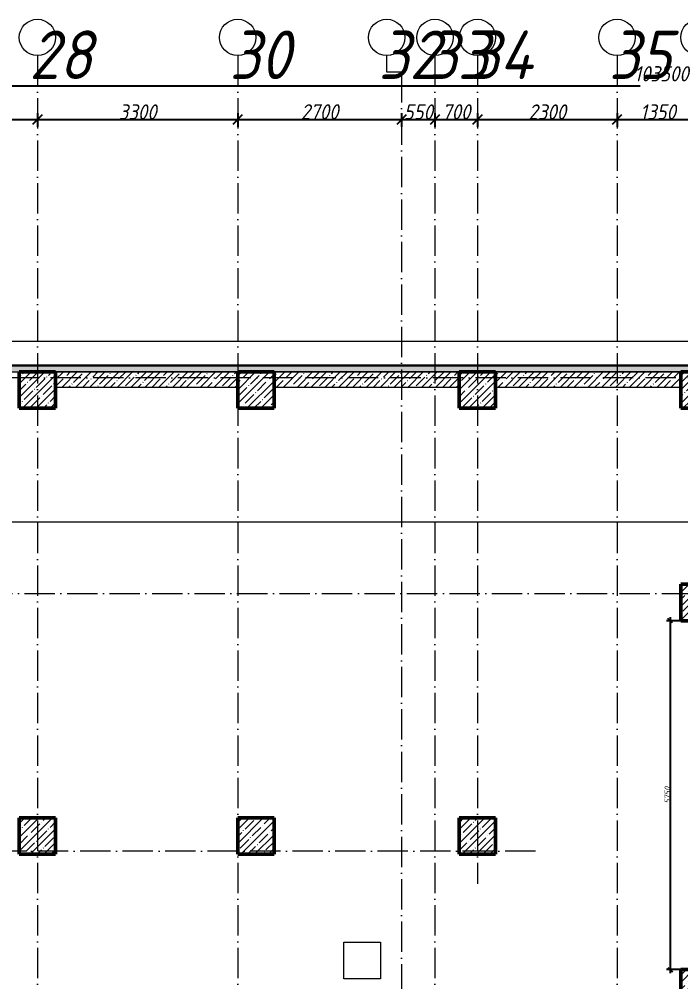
# Model space of a CAD drawing. Header units: millimetres. Extents: x -12989 to 629078, y -109036 to 555275.
# Drawn here: x 552289 to 563189, y 503759 to 519621 of the extents above; entities that cross this region are included whole.
import ezdxf

# ---------------------------------------------------------------- set-up
doc = ezdxf.new("R2010")
doc.units = ezdxf.units.MM
doc.linetypes.add('50_200_ШТРИХ_1Т_ш5_п1_п1_', pattern=[700, 500, -100, 0, -100])
for name, color, linetype, lineweight in [('A-____-____-DIMS', 7, 'Continuous', 9), ('A-FLOR-____-OTLN', 7, 'Continuous', 9), ('A-WALL-____-MCUT', 7, 'Continuous', 13), ('A-WALL-____-MCUT-1', 7, 'Continuous', 9), ('A-WALL-____-MCUT-3', 7, 'Continuous', 9), ('A-WALL-____-PATT-1', 7, 'Continuous', 9), ('A-WALL-FNSH-MCUT-1', 7, 'Continuous', 9), ('S-COLS-____-MCUT', 7, 'Continuous', 50), ('S-COLS-____-OTLN', 7, 'Continuous', 9), ('S-GRID-____-IDEN', 7, 'Continuous', 9), ('S-GRID-____-OTLN', 7, 'Continuous', 9), ('S-GRID-____-OTLN-1', 7, '50_200_ШТРИХ_1Т_ш5_п1_п1_', 9)]:
    doc.layers.add(name, color=color, linetype=linetype, lineweight=lineweight)
doc.layers.add('G-____-____-SYMB-1', color=9, linetype='Continuous', lineweight=9, true_color=0x808080)
doc.styles.add('ISOCPEUR_I', font='isocpeui.ttf', dxfattribs={"width": 0.9, "height": 2.5})
doc.styles.add('ISOCPEUR_I_7', font='isocpeui.ttf', dxfattribs={"width": 0.9, "height": 90})
doc.styles.add('ISOCPEUR_I_9', font='isocpeui.ttf', dxfattribs={"width": 0.9, "height": 250})
doc.dimstyles.new('ISO-1_8_0_9К_СРЕДНИЙ_Кладочные', dxfattribs={"dimscale": 304.8, "dimtxt": 89.638306, "dimasz": 0.246063, "dimexe": 0.19685, "dimexo": 0, "dimgap": 0, "dimtad": 1, "dimdec": 3, "dimrnd": 0.001, "dimdsep": 46, "dimtxsty": 'ISOCPEUR_I_7', "dimblk1": 'OBLIQUE', "dimblk2": 'OBLIQUE', "dimsah": 1, "dimcen": 0.09, "dimdle": 0.19685, "dimazin": 0, "dimtfac": 1, "dimtdec": 4, "dimtix": 1, "dimtmove": 2, "dimatfit": 3, "dimfxl": 1, "dimtvp": 1, "dimtolj": 1, "dimtzin": 0, "dimarcsym": 2})
doc.dimstyles.new('ISO-2_5_0_9К_БОЛЬШОЙ_ОСИ', dxfattribs={"dimscale": 304.8, "dimtxt": 248.995294, "dimasz": 0.492126, "dimexe": 0.393701, "dimexo": 0, "dimgap": 0, "dimtad": 1, "dimdec": 0, "dimzin": 0, "dimdsep": 46, "dimtxsty": 'ISOCPEUR_I_9', "dimblk1": 'OBLIQUE', "dimblk2": 'OBLIQUE', "dimsah": 1, "dimcen": 0.09, "dimdle": 0.393701, "dimazin": 0, "dimtfac": 1, "dimtdec": 4, "dimtix": 1, "dimtmove": 0, "dimatfit": 3, "dimfxl": 1, "dimtvp": 1, "dimtolj": 1, "dimtzin": 0, "dimarcsym": 2})
doc.dimstyles.new('ISO-2_5_0_9К_БОЛЬШОЙ_ОСИ_2', dxfattribs={"dimscale": 304.8, "dimtxt": 248.995294, "dimasz": 0.492126, "dimexe": 0.393701, "dimexo": 0, "dimgap": 0, "dimtad": 1, "dimdec": 0, "dimzin": 0, "dimdsep": 46, "dimtxsty": 'ISOCPEUR_I_9', "dimblk1": 'OBLIQUE', "dimblk2": 'OBLIQUE', "dimsah": 1, "dimcen": 0.09, "dimdle": 0.393701, "dimazin": 0, "dimtfac": 1, "dimtdec": 4, "dimtix": 1, "dimtmove": 2, "dimatfit": 3, "dimfxl": 1, "dimtvp": 1, "dimtolj": 1, "dimtzin": 0, "dimarcsym": 2})
pattern_1 = [(45, (513638.8, 428127.92), (-114.04925, 114.04925), []), (45, (513752.85, 428127.92), (-114.04925, 114.04925), [201.612, -40.322, 3.353, -36.97])]

# ---------------------------------------------------------------- blocks, each defined once
blk = doc.blocks.new('BSC_Колонна _Прямоугольная - 600х600-V71-АР1_Кладочный план подвала в осях 1-64_Ю-ЯЯ')
at = {"layer": 'S-COLS-____-OTLN'}
h = blk.add_hatch(dxfattribs=at)
h.set_pattern_fill('FP_86', color=256, style=0, pattern_type=2)
h.set_pattern_definition([(45, (-38950, -85381.04), (-114.04925, 114.04925), []), (45, (-38835.95, -85381.04), (-114.04925, 114.04925), [201.613, -40.323, 3.353, -36.97])])
h.paths.add_polyline_path([(-300, -300), (300, -300), (300, 300), (-300, 300)], flags=0)
at = {"layer": 'S-COLS-____-MCUT'}
for p, q in [((300, 300), (-300, 300)), ((-300, 300), (-300, -300)), ((300, -300), (300, 300)), ((-300, -300), (300, -300))]:
    blk.add_line(p, q, dxfattribs=at)
blk = doc.blocks.new('BSC_Колонна _Прямоугольная - 600х600-V72-АР1_Кладочный план подвала в осях 1-64_Ю-ЯЯ')
at = {"layer": 'S-COLS-____-OTLN'}
h = blk.add_hatch(dxfattribs=at)
h.set_pattern_fill('FP_87', color=256, style=0, pattern_type=2)
h.set_pattern_definition([(45, (-42550, -85381.04), (-114.04925, 114.04925), []), (45, (-42435.95, -85381.04), (-114.04925, 114.04925), [201.613, -40.323, 3.353, -36.97])])
h.paths.add_polyline_path([(-300, -300), (300, -300), (300, 300), (-300, 300)], flags=0)
at = {"layer": 'S-COLS-____-MCUT'}
for p, q in [((300, 300), (-300, 300)), ((-300, 300), (-300, -300)), ((300, -300), (300, 300)), ((-300, -300), (300, -300))]:
    blk.add_line(p, q, dxfattribs=at)
blk = doc.blocks.new('BSC_Колонна _Прямоугольная - 600х600-V73-АР1_Кладочный план подвала в осях 1-64_Ю-ЯЯ')
at = {"layer": 'S-COLS-____-OTLN'}
h = blk.add_hatch(dxfattribs=at)
h.set_pattern_fill('FP_88', color=256, style=0, pattern_type=2)
h.set_pattern_definition([(45, (-46200, -85381.04), (-114.04925, 114.04925), []), (45, (-46085.95, -85381.04), (-114.04925, 114.04925), [201.613, -40.323, 3.353, -36.97])])
h.paths.add_polyline_path([(-300, -300), (300, -300), (300, 300), (-300, 300)], flags=0)
at = {"layer": 'S-COLS-____-MCUT'}
for p, q in [((300, 300), (-300, 300)), ((-300, 300), (-300, -300)), ((300, -300), (300, 300)), ((-300, -300), (300, -300))]:
    blk.add_line(p, q, dxfattribs=at)
blk = doc.blocks.new('BSC_Колонна _Прямоугольная - 600х600-V74-АР1_Кладочный план подвала в осях 1-64_Ю-ЯЯ')
at = {"layer": 'S-COLS-____-OTLN'}
h = blk.add_hatch(dxfattribs=at)
h.set_pattern_fill('FP_89', color=256, style=0, pattern_type=2)
h.set_pattern_definition([(45, (-46200, -78031.04), (-114.04925, 114.04925), []), (45, (-46085.95, -78031.04), (-114.04925, 114.04925), [201.613, -40.323, 3.353, -36.97])])
h.paths.add_polyline_path([(-300, -300), (300, -300), (300, 300), (-300, 300)], flags=0)
at = {"layer": 'S-COLS-____-MCUT'}
for p, q in [((300, 300), (-300, 300)), ((-300, 300), (-300, -300)), ((300, -300), (300, 300)), ((-300, -300), (300, -300))]:
    blk.add_line(p, q, dxfattribs=at)
blk = doc.blocks.new('BSC_Колонна _Прямоугольная - 600х600-V75-АР1_Кладочный план подвала в осях 1-64_Ю-ЯЯ')
at = {"layer": 'S-COLS-____-OTLN'}
h = blk.add_hatch(dxfattribs=at)
h.set_pattern_fill('FP_90', color=256, style=0, pattern_type=2)
h.set_pattern_definition([(45, (-38950, -78031.04), (-114.04925, 114.04925), []), (45, (-38835.95, -78031.04), (-114.04925, 114.04925), [201.613, -40.323, 3.353, -36.97])])
h.paths.add_polyline_path([(-300, -300), (300, -300), (300, 300), (-300, 300)], flags=0)
at = {"layer": 'S-COLS-____-MCUT'}
for p, q in [((300, 300), (-300, 300)), ((-300, 300), (-300, -300)), ((300, -300), (300, 300)), ((-300, -300), (300, -300))]:
    blk.add_line(p, q, dxfattribs=at)
blk = doc.blocks.new('BSC_Колонна _Прямоугольная - 600х600-V76-АР1_Кладочный план подвала в осях 1-64_Ю-ЯЯ')
at = {"layer": 'S-COLS-____-OTLN'}
h = blk.add_hatch(dxfattribs=at)
h.set_pattern_fill('FP_91', color=256, style=0, pattern_type=2)
h.set_pattern_definition([(45, (-42550, -78031.04), (-114.04925, 114.04925), []), (45, (-42435.95, -78031.04), (-114.04925, 114.04925), [201.613, -40.323, 3.353, -36.97])])
h.paths.add_polyline_path([(-300, -300), (300, -300), (300, 300), (-300, 300)], flags=0)
at = {"layer": 'S-COLS-____-MCUT'}
for p, q in [((300, 300), (-300, 300)), ((-300, 300), (-300, -300)), ((300, -300), (300, 300)), ((-300, -300), (300, -300))]:
    blk.add_line(p, q, dxfattribs=at)
blk = doc.blocks.new('BSC_Колонна _Прямоугольная - 600х600-V80-АР1_Кладочный план подвала в осях 1-64_Ю-ЯЯ')
at = {"layer": 'S-COLS-____-OTLN'}
h = blk.add_hatch(dxfattribs=at)
h.set_pattern_fill('FP_95', color=256, style=0, pattern_type=2)
h.set_pattern_definition([(45, (-49850, -85381.04), (-114.04925, 114.04925), []), (45, (-49735.95, -85381.04), (-114.04925, 114.04925), [201.613, -40.323, 3.353, -36.97])])
h.paths.add_polyline_path([(-300, -300), (300, -300), (300, 300), (-300, 300)], flags=0)
at = {"layer": 'S-COLS-____-MCUT'}
for p, q in [((300, 300), (-300, 300)), ((-300, 300), (-300, -300)), ((300, -300), (300, 300)), ((-300, -300), (300, -300))]:
    blk.add_line(p, q, dxfattribs=at)
blk = doc.blocks.new('BSC_Колонна _Прямоугольная - 600х600-V92-АР1_Кладочный план подвала в осях 1-64_Ю-ЯЯ')
at = {"layer": 'S-COLS-____-OTLN'}
h = blk.add_hatch(dxfattribs=at)
h.set_pattern_fill('FP_108', color=256, style=0, pattern_type=2)
h.set_pattern_definition([(45, (-49850, -81881.04), (-114.04925, 114.04925), []), (45, (-49735.95, -81881.04), (-114.04925, 114.04925), [201.613, -40.323, 3.353, -36.97])])
h.paths.add_polyline_path([(-300, -300), (300, -300), (300, 300), (-300, 300)], flags=0)
at = {"layer": 'S-COLS-____-MCUT'}
for p, q in [((300, 300), (-300, 300)), ((-300, 300), (-300, -300)), ((300, -300), (300, 300)), ((-300, -300), (300, -300))]:
    blk.add_line(p, q, dxfattribs=at)
blk = doc.blocks.new('BSC_Колонна _Прямоугольная - 600х600-V93-АР1_Кладочный план подвала в осях 1-64_Ю-ЯЯ')
at = {"layer": 'S-COLS-____-OTLN'}
h = blk.add_hatch(dxfattribs=at)
h.set_pattern_fill('FP_109', color=256, style=0, pattern_type=2)
h.set_pattern_definition([(45, (-49850, -75531.04), (-114.04925, 114.04925), []), (45, (-49735.95, -75531.04), (-114.04925, 114.04925), [201.613, -40.323, 3.353, -36.97])])
h.paths.add_polyline_path([(-300, -300), (300, -300), (300, 300), (-300, 300)], flags=0)
at = {"layer": 'S-COLS-____-MCUT'}
for p, q in [((300, 300), (-300, 300)), ((-300, 300), (-300, -300)), ((300, -300), (300, 300)), ((-300, -300), (300, -300))]:
    blk.add_line(p, q, dxfattribs=at)
blk = doc.blocks.new('Ось сетки - Круг_Ø6_00__ISO-2_5_0_9K_-25732049-АР1_Кладочный план подвала в осях 1-64_Ю-ЯЯ')
at = {"layer": 'S-GRID-____-IDEN'}
blk.add_circle((0, 0), 3, dxfattribs=at)
blk = doc.blocks.new('_Oblique')
at = {"color": 0, "linetype": 'ByBlock', "lineweight": -2}
blk.add_line((-0.5, -0.5), (0.5, 0.5), dxfattribs=at)
blk = doc.blocks.new('*D6563')
at = {"layer": 'A-____-____-DIMS', "color": 0, "lineweight": -2, "transparency": 16777216}
for p, q in [((549589, 518074), (549589, 517848)), ((552589, 518074), (552589, 517848)), ((549469, 517968), (552709, 517968))]:
    blk.add_line(p, q, dxfattribs=at)
at = {"layer": 'Defpoints', "color": 0, "transparency": 16777216}
for p in [(549589, 518074), (552589, 518074), (552589, 517968)]:
    blk.add_point(p, dxfattribs=at)
at = {"layer": 'A-____-____-DIMS', "color": 0, "lineweight": -2, "transparency": 16777216, "xscale": 150, "yscale": 150, "zscale": 150, "rotation": 180}
blk.add_blockref('_Oblique', (549589, 517968), dxfattribs=at)
at = {"layer": 'A-____-____-DIMS', "color": 0, "lineweight": -2, "transparency": 16777216, "xscale": 150, "yscale": 150, "zscale": 150}
blk.add_blockref('_Oblique', (552589, 517968), dxfattribs=at)
at = {"layer": 'A-____-____-DIMS', "color": 0, "transparency": 16777216, "insert": (551089, 518093), "char_height": 250, "width": 758.48, "attachment_point": 5, "style": 'ISOCPEUR_I_9'}
blk.add_mtext('\\A1;3000', dxfattribs=at)
blk = doc.blocks.new('*D6564')
at = {"layer": 'A-____-____-DIMS', "color": 0, "lineweight": -2, "transparency": 16777216}
for p, q in [((552589, 518074), (552589, 517848)), ((555889, 518074), (555889, 517848)), ((552469, 517968), (556009, 517968))]:
    blk.add_line(p, q, dxfattribs=at)
at = {"layer": 'Defpoints', "color": 0, "transparency": 16777216}
for p in [(552589, 518074), (555889, 518074), (555889, 517968)]:
    blk.add_point(p, dxfattribs=at)
at = {"layer": 'A-____-____-DIMS', "color": 0, "lineweight": -2, "transparency": 16777216, "xscale": 150, "yscale": 150, "zscale": 150, "rotation": 180}
blk.add_blockref('_Oblique', (552589, 517968), dxfattribs=at)
at = {"layer": 'A-____-____-DIMS', "color": 0, "lineweight": -2, "transparency": 16777216, "xscale": 150, "yscale": 150, "zscale": 150}
blk.add_blockref('_Oblique', (555889, 517968), dxfattribs=at)
at = {"layer": 'A-____-____-DIMS', "color": 0, "transparency": 16777216, "insert": (554239, 518093), "char_height": 250, "width": 758.48, "attachment_point": 5, "style": 'ISOCPEUR_I_9'}
blk.add_mtext('\\A1;3300', dxfattribs=at)
blk = doc.blocks.new('*D6565')
at = {"layer": 'A-____-____-DIMS', "color": 0, "lineweight": -2, "transparency": 16777216}
for p, q in [((555889, 518074), (555889, 517848)), ((558589, 518074), (558589, 517848)), ((555769, 517968), (558709, 517968))]:
    blk.add_line(p, q, dxfattribs=at)
at = {"layer": 'Defpoints', "color": 0, "transparency": 16777216}
for p in [(555889, 518074), (558589, 518074), (558589, 517968)]:
    blk.add_point(p, dxfattribs=at)
at = {"layer": 'A-____-____-DIMS', "color": 0, "lineweight": -2, "transparency": 16777216, "xscale": 150, "yscale": 150, "zscale": 150, "rotation": 180}
blk.add_blockref('_Oblique', (555889, 517968), dxfattribs=at)
at = {"layer": 'A-____-____-DIMS', "color": 0, "lineweight": -2, "transparency": 16777216, "xscale": 150, "yscale": 150, "zscale": 150}
blk.add_blockref('_Oblique', (558589, 517968), dxfattribs=at)
at = {"layer": 'A-____-____-DIMS', "color": 0, "transparency": 16777216, "insert": (557239, 518095), "char_height": 250, "width": 758.48, "attachment_point": 5, "style": 'ISOCPEUR_I_9'}
blk.add_mtext('\\A1;2700', dxfattribs=at)
blk = doc.blocks.new('*D6566')
at = {"layer": 'A-____-____-DIMS', "color": 0, "lineweight": -2, "transparency": 16777216}
for p, q in [((558589, 518074), (558589, 517848)), ((559139, 518074), (559139, 517848)), ((558469, 517968), (559259, 517968))]:
    blk.add_line(p, q, dxfattribs=at)
at = {"layer": 'Defpoints', "color": 0, "transparency": 16777216}
for p in [(558589, 518074), (559139, 518074), (559139, 517968)]:
    blk.add_point(p, dxfattribs=at)
at = {"layer": 'A-____-____-DIMS', "color": 0, "lineweight": -2, "transparency": 16777216, "xscale": 150, "yscale": 150, "zscale": 150, "rotation": 180}
blk.add_blockref('_Oblique', (558589, 517968), dxfattribs=at)
at = {"layer": 'A-____-____-DIMS', "color": 0, "lineweight": -2, "transparency": 16777216, "xscale": 150, "yscale": 150, "zscale": 150}
blk.add_blockref('_Oblique', (559139, 517968), dxfattribs=at)
at = {"layer": 'A-____-____-DIMS', "color": 0, "transparency": 16777216, "insert": (558864, 518093), "char_height": 250, "width": 568.86, "attachment_point": 5, "style": 'ISOCPEUR_I_9'}
blk.add_mtext('\\A1;550', dxfattribs=at)
blk = doc.blocks.new('*D6567')
at = {"layer": 'A-____-____-DIMS', "color": 0, "lineweight": -2, "transparency": 16777216}
for p, q in [((559139, 518074), (559139, 517848)), ((559839, 518074), (559839, 517848)), ((559019, 517968), (559959, 517968))]:
    blk.add_line(p, q, dxfattribs=at)
at = {"layer": 'Defpoints', "color": 0, "transparency": 16777216}
for p in [(559139, 518074), (559839, 518074), (559839, 517968)]:
    blk.add_point(p, dxfattribs=at)
at = {"layer": 'A-____-____-DIMS', "color": 0, "lineweight": -2, "transparency": 16777216, "xscale": 150, "yscale": 150, "zscale": 150, "rotation": 180}
blk.add_blockref('_Oblique', (559139, 517968), dxfattribs=at)
at = {"layer": 'A-____-____-DIMS', "color": 0, "lineweight": -2, "transparency": 16777216, "xscale": 150, "yscale": 150, "zscale": 150}
blk.add_blockref('_Oblique', (559839, 517968), dxfattribs=at)
at = {"layer": 'A-____-____-DIMS', "color": 0, "transparency": 16777216, "insert": (559489, 518095), "char_height": 250, "width": 568.86, "attachment_point": 5, "style": 'ISOCPEUR_I_9'}
blk.add_mtext('\\A1;700', dxfattribs=at)
blk = doc.blocks.new('*D6568')
at = {"layer": 'A-____-____-DIMS', "color": 0, "lineweight": -2, "transparency": 16777216}
for p, q in [((559839, 518074), (559839, 517848)), ((562139, 518074), (562139, 517848)), ((559719, 517968), (562259, 517968))]:
    blk.add_line(p, q, dxfattribs=at)
at = {"layer": 'Defpoints', "color": 0, "transparency": 16777216}
for p in [(559839, 518074), (562139, 518074), (562139, 517968)]:
    blk.add_point(p, dxfattribs=at)
at = {"layer": 'A-____-____-DIMS', "color": 0, "lineweight": -2, "transparency": 16777216, "xscale": 150, "yscale": 150, "zscale": 150, "rotation": 180}
blk.add_blockref('_Oblique', (559839, 517968), dxfattribs=at)
at = {"layer": 'A-____-____-DIMS', "color": 0, "lineweight": -2, "transparency": 16777216, "xscale": 150, "yscale": 150, "zscale": 150}
blk.add_blockref('_Oblique', (562139, 517968), dxfattribs=at)
at = {"layer": 'A-____-____-DIMS', "color": 0, "transparency": 16777216, "insert": (560989, 518093), "char_height": 250, "width": 758.48, "attachment_point": 5, "style": 'ISOCPEUR_I_9'}
blk.add_mtext('\\A1;2300', dxfattribs=at)
blk = doc.blocks.new('*D6569')
at = {"layer": 'A-____-____-DIMS', "color": 0, "lineweight": -2, "transparency": 16777216}
for p, q in [((562139, 518074), (562139, 517848)), ((563489, 518074), (563489, 517848)), ((562019, 517968), (563609, 517968))]:
    blk.add_line(p, q, dxfattribs=at)
at = {"layer": 'Defpoints', "color": 0, "transparency": 16777216}
for p in [(562139, 518074), (563489, 518074), (563489, 517968)]:
    blk.add_point(p, dxfattribs=at)
at = {"layer": 'A-____-____-DIMS', "color": 0, "lineweight": -2, "transparency": 16777216, "xscale": 150, "yscale": 150, "zscale": 150, "rotation": 180}
blk.add_blockref('_Oblique', (562139, 517968), dxfattribs=at)
at = {"layer": 'A-____-____-DIMS', "color": 0, "lineweight": -2, "transparency": 16777216, "xscale": 150, "yscale": 150, "zscale": 150}
blk.add_blockref('_Oblique', (563489, 517968), dxfattribs=at)
at = {"layer": 'A-____-____-DIMS', "color": 0, "transparency": 16777216, "insert": (562814, 518093), "char_height": 250, "width": 701.02, "attachment_point": 5, "style": 'ISOCPEUR_I_9'}
blk.add_mtext('\\A1;1350', dxfattribs=at)
blk = doc.blocks.new('*D6587')
at = {"layer": 'A-____-____-DIMS', "color": 0, "lineweight": -2, "transparency": 16777216}
for p, q in [((511289, 518627), (511289, 518401)), ((614789, 518627), (614789, 518401)), ((511169, 518521), (562522, 518521)), ((614909, 518521), (563401, 518521))]:
    blk.add_line(p, q, dxfattribs=at)
at = {"layer": 'Defpoints', "color": 0, "transparency": 16777216}
for p in [(511289, 518627), (614789, 518627), (614789, 518521)]:
    blk.add_point(p, dxfattribs=at)
at = {"layer": 'A-____-____-DIMS', "color": 0, "lineweight": -2, "transparency": 16777216, "xscale": 150, "yscale": 150, "zscale": 150, "rotation": 180}
blk.add_blockref('_Oblique', (511289, 518521), dxfattribs=at)
at = {"layer": 'A-____-____-DIMS', "color": 0, "lineweight": -2, "transparency": 16777216, "xscale": 150, "yscale": 150, "zscale": 150}
blk.add_blockref('_Oblique', (614789, 518521), dxfattribs=at)
at = {"layer": 'A-____-____-DIMS', "color": 0, "transparency": 16777216, "insert": (562422, 518847), "char_height": 250, "width": 1080.26, "attachment_point": 1, "line_spacing_factor": 1.149209, "style": 'ISOCPEUR_I_9'}
blk.add_mtext('\\A1;103500', dxfattribs=at)
blk = doc.blocks.new('*D6512')
at = {"layer": 'A-____-____-DIMS', "color": 0, "lineweight": -2, "transparency": 16777216}
for p, q in [((563539, 509709), (562953, 509709)), ((563013, 509769), (563013, 503899)), ((563539, 503959), (562953, 503959))]:
    blk.add_line(p, q, dxfattribs=at)
at = {"layer": 'Defpoints', "color": 0, "transparency": 16777216}
for p in [(563539, 509709), (563013, 503959), (563539, 503959)]:
    blk.add_point(p, dxfattribs=at)
at = {"layer": 'A-____-____-DIMS', "color": 0, "lineweight": -2, "transparency": 16777216, "xscale": 75, "yscale": 75, "zscale": 75}
for p, rotation in [((563013, 509709), 90), ((563013, 503959), 270)]:
    blk.add_blockref('_Oblique', p, dxfattribs=dict(at, rotation=rotation))
at = {"layer": 'A-____-____-DIMS', "color": 0, "transparency": 16777216, "insert": (562967, 506834), "char_height": 90, "width": 546.1, "attachment_point": 5, "rotation": 90, "style": 'ISOCPEUR_I_7'}
blk.add_mtext('\\A1;5750', dxfattribs=at)

msp = doc.modelspace()

# ---------------------------------------------------------------- hatches: boundary and pattern name
at = {"layer": 'A-WALL-____-PATT-1'}
h = msp.add_hatch(dxfattribs=at)
h.set_pattern_fill('FP_54', color=256, style=0, pattern_type=2)
h.set_pattern_definition([(0, (513638.804, 428127.92), (120.967, 69.841), [80.645, -161.29]), (120, (513638.804, 428127.92), (-120.96808, 69.84086), [80.645, -161.29]), (60, (513638.804, 428127.92), (-8e-05, 139.68186), [0, -161.29, 80.645, 0])])
h.paths.add_polyline_path([(614890.8036, 513810.9591), (614890.8036, 513910.9591), (539688.8036, 513910.9591), (539688.8036, 513810.9591), (614888.8036, 513810.9591)], flags=0)
h.paths.add_polyline_path([(538088.8036, 513810.9591), (538088.8036, 513910.9591), (511186.8036, 513910.9591), (511186.8036, 513810.9591), (534834.3188, 513810.9591)], flags=0)
h = msp.add_hatch(dxfattribs=at)
h.set_pattern_fill('FP_1', color=256, style=0, pattern_type=2)
h.set_pattern_definition(pattern_1)
h.paths.add_polyline_path([(552888.8036, 513558.9591), (555888.8036, 513558.9591), (555888.8036, 513808.9591), (552888.8036, 513808.9591)], flags=0)
h = msp.add_hatch(dxfattribs=at)
h.set_pattern_fill('FP_1', color=256, style=0, pattern_type=2)
h.set_pattern_definition(pattern_1)
h.paths.add_polyline_path([(559538.8036, 513558.9591), (559538.8036, 513808.9591), (556488.8036, 513808.9591), (556488.8036, 513558.9591)], flags=0)
h = msp.add_hatch(dxfattribs=at)
h.set_pattern_fill('FP_1', color=256, style=0, pattern_type=2)
h.set_pattern_definition(pattern_1)
h.paths.add_polyline_path([(563188.8036, 513558.9591), (563188.8036, 513808.9591), (560138.8036, 513808.9591), (560138.8036, 513558.9591), (563113.7883, 513558.9591)], flags=0)

# ---------------------------------------------------------------- linework, layer by layer
at = {"layer": 'A-FLOR-____-OTLN'}
for p, q in [((563788.8036, 514308.9591), (510688.8036, 514308.9591)), ((557638.8036, 503808.9591), (557638.8036, 504408.9591)), ((557638.8036, 504408.9591), (558238.8036, 504408.9591)), ((558238.8036, 504408.9591), (558238.8036, 503808.9591)), ((558238.8036, 503808.9591), (557638.8036, 503808.9591))]:
    msp.add_line(p, q, dxfattribs=at)
at = {"layer": 'A-WALL-____-MCUT'}
for p, q in [((614998.8036, 513918.9591), (539688.8036, 513918.9591)), ((539688.8036, 513910.9591), (614990.8036, 513910.9591))]:
    msp.add_line(p, q, dxfattribs=at)
at = {"layer": 'A-WALL-____-MCUT-1'}
for p, q in [((552888.8036, 513808.9591), (555888.8036, 513808.9591)), ((555888.8036, 513808.9591), (552888.8036, 513808.9591)), ((559538.8036, 513808.9591), (556488.8036, 513808.9591)), ((563188.8036, 513808.9591), (560138.8036, 513808.9591)), ((552888.8036, 513558.9591), (555888.8036, 513558.9591)), ((556488.8036, 513558.9591), (559538.8036, 513558.9591)), ((560138.8036, 513558.9591), (563188.8036, 513558.9591))]:
    msp.add_line(p, q, dxfattribs=at)
at = {"layer": 'A-WALL-____-MCUT-3'}
msp.add_line((539688.8036, 513810.9591), (614890.8036, 513810.9591), dxfattribs=at)
at = {"layer": 'A-WALL-FNSH-MCUT-1'}
for p, q in [((556488.8036, 513808.9591), (559538.8036, 513808.9591)), ((560138.8036, 513808.9591), (563188.8036, 513808.9591))]:
    msp.add_line(p, q, dxfattribs=at)
at = {"layer": 'G-____-____-SYMB-1'}
msp.add_line((508776.7007, 511336.9697), (617769.1542, 511336.9697), dxfattribs=at)
at = {"layer": 'S-GRID-____-OTLN'}
for p, q in [((558344.0693, 518751.3339), (558344.0693, 519020.7686)), ((558588.8036, 518751.3339), (558344.0693, 518751.3339))]:
    msp.add_line(p, q, dxfattribs=at)
at = {"layer": 'S-GRID-____-OTLN-1'}
for p, q in [((552588.8036, 519020.7686), (552588.8036, 481019.505)), ((555888.8036, 519020.7686), (555888.8036, 494803.4009)), ((559138.8036, 519020.7686), (559138.8036, 481019.505)), ((559838.8036, 519020.7686), (559838.8036, 505375.2474)), ((562138.8036, 519020.7686), (562138.8036, 481019.505)), ((558588.8036, 518751.3339), (558588.8036, 481157.6961)), ((617713.2102, 513708.9591), (508970.0334, 513708.9591)), ((508970.0334, 510158.9591), (617713.2102, 510158.9591)), ((560793.4013, 505908.9591), (508970.0334, 505908.9591))]:
    msp.add_line(p, q, dxfattribs=at)

# ---------------------------------------------------------------- block references
at = {"layer": 'S-COLS-____-OTLN'}
for name, p in [('BSC_Колонна _Прямоугольная - 600х600-V71-АР1_Кладочный план подвала в осях 1-64_Ю-ЯЯ', (552588.8036, 513508.9591)), ('BSC_Колонна _Прямоугольная - 600х600-V72-АР1_Кладочный план подвала в осях 1-64_Ю-ЯЯ', (556188.8036, 513508.9591)), ('BSC_Колонна _Прямоугольная - 600х600-V73-АР1_Кладочный план подвала в осях 1-64_Ю-ЯЯ', (559838.8036, 513508.9591)), ('BSC_Колонна _Прямоугольная - 600х600-V80-АР1_Кладочный план подвала в осях 1-64_Ю-ЯЯ', (563488.8036, 513508.9591)), ('BSC_Колонна _Прямоугольная - 600х600-V92-АР1_Кладочный план подвала в осях 1-64_Ю-ЯЯ', (563488.8036, 510008.9591)), ('BSC_Колонна _Прямоугольная - 600х600-V75-АР1_Кладочный план подвала в осях 1-64_Ю-ЯЯ', (552588.8036, 506158.9591)), ('BSC_Колонна _Прямоугольная - 600х600-V76-АР1_Кладочный план подвала в осях 1-64_Ю-ЯЯ', (556188.8036, 506158.9591)), ('BSC_Колонна _Прямоугольная - 600х600-V74-АР1_Кладочный план подвала в осях 1-64_Ю-ЯЯ', (559838.8036, 506158.9591)), ('BSC_Колонна _Прямоугольная - 600х600-V93-АР1_Кладочный план подвала в осях 1-64_Ю-ЯЯ', (563488.8036, 503658.9591))]:
    msp.add_blockref(name, p, dxfattribs=at)
at = {"layer": 'S-GRID-____-IDEN', "xscale": 99.99999999999993, "yscale": 99.99999999999993, "zscale": 99.99999999999993, "rotation": 180}
for p in [(552588.8036, 519320.7686), (555888.8036, 519320.7686), (558344.0693, 519320.7686), (559138.8036, 519320.7686), (559838.8036, 519320.7686), (562138.8036, 519320.7686), (563488.8036, 519320.7686)]:
    msp.add_blockref('Ось сетки - Круг_Ø6_00__ISO-2_5_0_9K_-25732049-АР1_Кладочный план подвала в осях 1-64_Ю-ЯЯ', p, dxfattribs=at)

# ---------------------------------------------------------------- texts
at = {"layer": 'S-GRID-____-IDEN', "char_height": 800, "attachment_point": 1, "style": 'ISOCPEUR_I'}
for s, insert, width in [('28', (552454.4319, 519434.7022), 404.0505), ('30', (555754.4319, 519434.7022), 404.0505), ('32', (558209.6976, 519434.7022), 404.0505), ('33', (559004.4319, 519434.7022), 404.0505), ('34', (559695.4319, 519434.7022), 425.696062), ('35', (562004.4319, 519434.7022), 404.0505)]:
    msp.add_mtext(s, dxfattribs=dict(at, insert=insert, width=width))

# ---------------------------------------------------------------- dimensions: what is measured, and where the dimension line sits
at = {"layer": 'A-____-____-DIMS'}
dim = msp.add_linear_dim(base=(614788.8036, 518520.5857), p1=(511288.8036, 518626.6518), p2=(614788.8036, 518626.6518), dimstyle='ISO-2_5_0_9К_БОЛЬШОЙ_ОСИ_2', override={"dimtxt": 400, "dimpost": '<>', "dimfxl": 103500}, dxfattribs=at)
dim.commit()
dim.dimension.update_dxf_attribs({"geometry": '*D6587', "text_midpoint": (562961.6538, 518680.533), "dimtype": 160})
for base, p1, p2, override, picture, middle in [((552588.8036, 517968.3665), (549588.8036, 518074.4325), (552588.8036, 518074.4325), {"dimtxt": 400, "dimpost": '<>', "dimfxl": 3000}, '*D6563', (551088.8036, 518093.3665)), ((555888.8036, 517968.3665), (552588.8036, 518074.4325), (555888.8036, 518074.4325), {"dimtxt": 400, "dimpost": '<>', "dimfxl": 3300}, '*D6564', (554238.8036, 518093.3665)), ((558588.8036, 517968.3665), (555888.8036, 518074.4325), (558588.8036, 518074.4325), {"dimtxt": 400, "dimpost": '<>', "dimfxl": 2700}, '*D6565', (557238.8036, 518094.9763)), ((559138.8036, 517968.3665), (558588.8036, 518074.4325), (559138.8036, 518074.4325), {"dimtxt": 400, "dimpost": '<>', "dimfxl": 550}, '*D6566', (558863.8036, 518093.3665)), ((559838.8036, 517968.3665), (559138.8036, 518074.4325), (559838.8036, 518074.4325), {"dimtxt": 400, "dimpost": '<>', "dimfxl": 700}, '*D6567', (559488.8036, 518094.9763)), ((562138.8036, 517968.3665), (559838.8036, 518074.4325), (562138.8036, 518074.4325), {"dimtxt": 400, "dimpost": '<>', "dimfxl": 2300}, '*D6568', (560988.8036, 518093.3665)), ((563488.8036, 517968.3665), (562138.8036, 518074.4325), (563488.8036, 518074.4325), {"dimtxt": 400, "dimpost": '<>', "dimfxl": 1350}, '*D6569', (562813.8036, 518093.3665))]:
    dim = msp.add_linear_dim(base=base, p1=p1, p2=p2, dimstyle='ISO-2_5_0_9К_БОЛЬШОЙ_ОСИ', override=override, dxfattribs=at)
    dim.commit()
    dim.dimension.update_dxf_attribs({"geometry": picture, "text_midpoint": middle})
dim = msp.add_linear_dim(base=(563012.9269, 503958.9591), p1=(563538.8036, 509708.9591), p2=(563538.8036, 503958.9591), angle=90, dimstyle='ISO-1_8_0_9К_СРЕДНИЙ_Кладочные', override={"dimtxt": 400, "dimpost": '<>', "dimfxl": 5750}, dxfattribs=at)
dim.commit()
dim.dimension.update_dxf_attribs({"geometry": '*D6512', "text_midpoint": (562967.3473, 506833.9591)})

doc.saveas('drawing.dxf')
